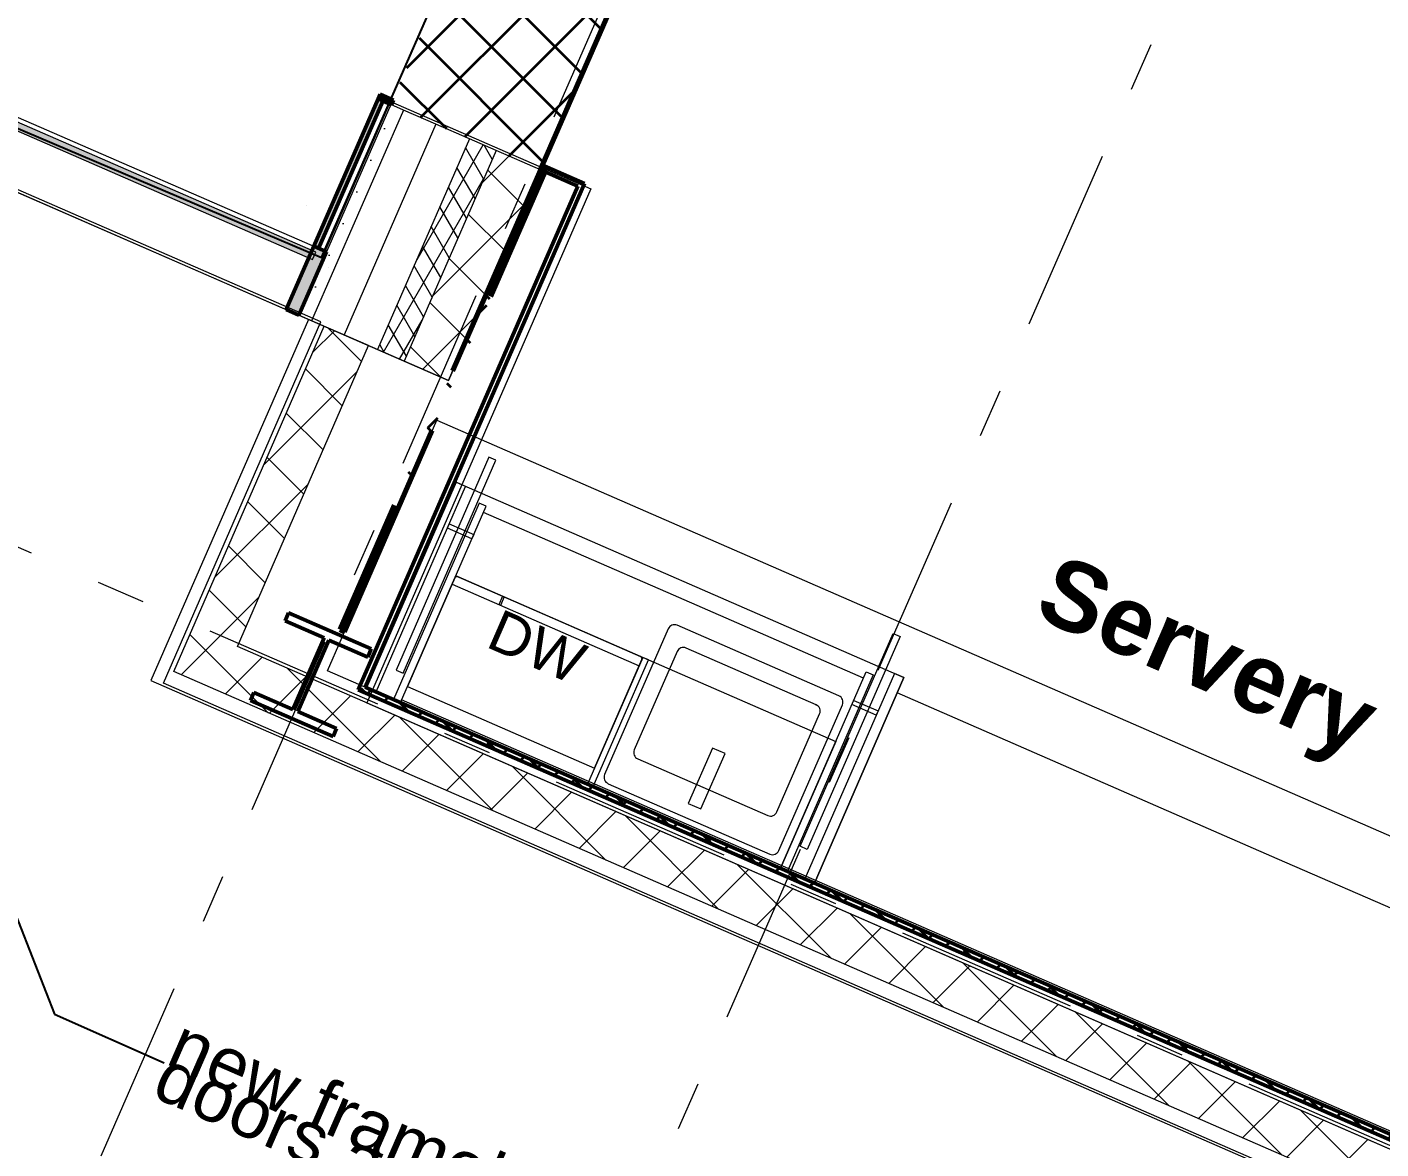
# Model space of a CAD drawing. Header units: millimetres. Extents: x -99530 to 1067232, y -97212 to 137997.
# Drawn here: x 990945 to 994864, y 5543 to 8789 of the extents above; entities that cross this region are included whole.
import ezdxf
from ezdxf.enums import TextEntityAlignment as Align

# ---------------------------------------------------------------- set-up
doc = ezdxf.new("R2010")
doc.units = ezdxf.units.MM
doc.header["$MEASUREMENT"] = 0
doc.linetypes.add('Double Dashed', pattern=[1093.611073, 529.166651, -211.666656, 141.111112, -211.666656])
doc.linetypes.add('Long Dashed', pattern=[1058.333302, 634.99999, -423.333311])
for name, color, linetype in [('A-05-M_Gross_Int_Circulation', 7, 'Continuous'), ('A-15-M_Column_Int', 7, 'Continuous'), ('A-15-MG_Structural_Grid', 7, 'Continuous'), ('A-20-M_Floor_Slab', 7, 'Continuous'), ('A-25-M_Curtain_Wall', 7, 'Continuous'), ('A-25-M_Wall_Ext', 7, 'Continuous'), ('A-25-M_Wall_Int', 7, 'Continuous'), ('A-35-M_FFE_Loose_SIEMENS P2', 7, 'Continuous'), ('Demolished_A-25-M_Wall_Int', 7, 'Continuous'), ('New_A-05-M_Gross_Int_Siemens', 7, 'Continuous'), ('New_A-20-M_Floor_Slab', 7, 'Continuous'), ('New_A-25-M_Wall_Int', 7, 'Continuous')]:
    doc.layers.add(name, color=color, linetype=linetype)
for name, color, linetype, lineweight, true_color in [('A-05-M_Gross_Int_Circulation_Pen_No__74', 7, 'Continuous', 20, 0x606060), ('A-15-M_Column_Int_Pen_No__28', 7, 'Continuous', 50, 0x2a2a2a), ('A-15-MG_Structural_Grid_Pen_No__163', 7, 'Continuous', 0, 0x750077), ('A-25-M_Curtain_Wall_Pen_No__144', 7, 'Continuous', 0, 0xc8c8c8), ('A-25-M_Curtain_Wall_Pen_No__165', 7, 'Continuous', 0, 0x006060), ('A-25-M_Curtain_Wall_Pen_No__27', 7, 'Continuous', 50, 0x2a2a2a), ('A-25-M_Wall_Ext_Pen_No__107', 7, 'Continuous', 15, 0xa6a6a6), ('A-25-M_Wall_Int_Pen_No__107', 7, 'Continuous', 15, 0xa6a6a6), ('A-25-M_Wall_Int_Pen_No__27', 7, 'Continuous', 50, 0x2a2a2a), ('New_A-05-M_Gross_Int_Siemens_Pen_No__74', 7, 'Continuous', 20, 0x606060), ('New_A-25-M_Wall_Int_Pen_No__27', 7, 'Continuous', 50, 0x2a2a2a)]:
    doc.layers.add(name, color=color, linetype=linetype, lineweight=lineweight, true_color=true_color)
for name, color, linetype, lineweight in [('A-20-M_Floor_Slab_Pen_No__89', 8, 'Continuous', 20), ('A-25-M_Curtain_Wall_Pen_No__1', 7, 'Continuous', 13), ('A-25-M_Wall_Ext_Pen_No__1', 7, 'Continuous', 13), ('A-25-M_Wall_Ext_Pen_No__4', 7, 'Continuous', 20), ('A-25-M_Wall_Ext_Pen_No__86', 8, 'Continuous', 20), ('A-25-M_Wall_Ext_Pen_No__89', 8, 'Continuous', 20), ('A-25-M_Wall_Int_Pen_No__1', 7, 'Continuous', 13), ('A-35-M_FFE_Loose_SIEMENS P2_Pen_No__19', 255, 'Continuous', 0), ('A-35-M_FFE_Loose_SIEMENS P2_Pen_No__4', 7, 'Continuous', 20), ('A-35-M_FFE_Loose_SIEMENS P2_Pen_No__89', 8, 'Continuous', 20), ('ArchiCAD Zone Stamps_Pen_No__6', 7, 'Continuous', 35), ('Demolished_A-25-M_Wall_Ext_Pen_No__175', 1, 'Continuous', 35), ('Demolished_A-25-M_Wall_Ext_Pen_No__177', 1, 'Continuous', 70), ('Demolished_A-25-M_Wall_Int_Pen_No__175', 1, 'Continuous', 35), ('Demolished_A-25-M_Wall_Int_Pen_No__177', 1, 'Continuous', 70), ('G-10-P_Topo_Building_Pen_No__194', 7, 'Continuous', 25), ('G-10-P_Topo_Misc_Pen_No__1', 7, 'Continuous', 13), ('New_A-20-M_Floor_Slab_Pen_No__89', 8, 'Continuous', 20), ('New_A-25-M_Wall_Int_Pen_No__155', 5, 'Continuous', 35), ('New_A-95-P_Text_1_50_GA_Pen_No__1', 7, 'Continuous', 13), ('New_A-95-P_Text_1_50_GA_Pen_No__85', 8, 'Continuous', 20), ('New_ArchiCAD Zone Stamps_Pen_No__6', 7, 'Continuous', 35)]:
    doc.layers.add(name, color=color, linetype=linetype, lineweight=lineweight)
doc.styles.add('GENERATED_STYLE_1', font='')
doc.styles.add('GENERATED_STYLE_2', font='')
doc.styles.add('GENERATED_STYLE_3', font='')
doc.styles.add('GENERATED_STYLE_4', font='')
doc.styles.get('GENERATED_STYLE_1').set_extended_font_data('Arial', bold=True)
doc.styles.get('GENERATED_STYLE_2').set_extended_font_data('Swis721 BT', bold=True)
doc.styles.get('GENERATED_STYLE_3').set_extended_font_data('Arial')
doc.styles.get('GENERATED_STYLE_4').set_extended_font_data('Swis721 BT')
doc.dimstyles.new('GENERATED_STYLE__4', dxfattribs={"dimtxt": 0.18, "dimasz": 273.6, "dimexe": 0.18, "dimexo": 0.0625, "dimgap": 0.09, "dimtad": 0, "dimtih": 1, "dimtoh": 1, "dimdec": 4, "dimzin": 0, "dimdsep": 46, "dimcen": 0.09, "dimadec": 0, "dimazin": 0, "dimtfac": 1, "dimtdec": 4, "dimtmove": 0, "dimatfit": 3, "dimldrblk": 'ARROWHEAD_5', "dimfxl": 1, "dimtolj": 1, "dimtzin": 0, "dimarcsym": 0})
pattern_1 = [(103.994, (976938, 0), (-1137.956, 451.32), [0, -965.2, 0, -1079.5, 0, -1031.875]), (73.994, (976938, 0), (-1195.13, 1745.31), [0, -520.7, 0, -869.95, 0, -333.375]), (33.994, (976626.5, -716.2), (785.414, 1814.82), [0, -317.5, 0, -1143, 0, -1492.25]), (23.994, (976626.5, -716.2), (250.28, 1972.77), [0, -158.75, 0, -749.3, 0, -857.25])]
pattern_2 = [(45, (976938, 0), (-91.9239, 91.9239), []), (135, (976938, 0), (91.9239, 91.9239), [])]

# ---------------------------------------------------------------- blocks, each defined once
blk = doc.blocks.new('Siemens Lounge_INB 0201_50_3', base_point=(998963, 10315.2))
at = {"layer": 'New_A-05-M_Gross_Int_Siemens_Pen_No__74', "linetype": 'Continuous'}
for p, q in [((988038.4, 9780.8), (991808.5, 8140.5)), ((991808.5, 8140.5), (991997.3, 8573.6)), ((991997.3, 8573.6), (992576.7, 8321)), ((992576.7, 8321), (991928.3, 6833.8)), ((991928.3, 6833.8), (996015.7, 5051.4))]:
    blk.add_line(p, q, dxfattribs=at)
at = {"layer": 'New_ArchiCAD Zone Stamps_Pen_No__6'}
for tag, height, style, p in [('ROOM_NAME', 250, 'GENERATED_STYLE_1', (998165, 11859.6)), ('zoneNameLine2', 250, 'GENERATED_STYLE_1', (997976.6, 11427.5)), ('ROOM_NUMBER', 200, 'GENERATED_STYLE_3', (997788.1, 11006.8)), ('measuredAreaCode', 200, 'GENERATED_STYLE_3', (997631.1, 10646.7)), ('DUMMY_649', 200, 'GENERATED_STYLE_3', (997938.5, 10512.7)), ('DUMMY_650', 200, 'GENERATED_STYLE_3', (998567.7, 10238.3)), ('DUMMY_651', 133.3, 'GENERATED_STYLE_3', (998847, 10131.8))]:
    blk.add_attdef(tag, text='', height=height, rotation=336.4404, dxfattribs=dict(at, style=style)).set_placement(p, align=Align.TOP_LEFT)
blk = doc.blocks.new('Hub Circulation -Ground_INB 0250_52_3', base_point=(1002974.8, 161.4))
at = {"layer": 'A-05-M_Gross_Int_Circulation_Pen_No__74', "linetype": 'Continuous'}
for p, q in [((991795.7, 7936.1), (987912.3, 9629.5)), ((991340, 6891.1), (991795.7, 7936.1)), ((1026067, -8259.7), (991340, 6891.1))]:
    blk.add_line(p, q, dxfattribs=at)
at = {"layer": 'ArchiCAD Zone Stamps_Pen_No__6'}
for tag, height, style, p in [('ROOM_NAME', 250, 'GENERATED_STYLE_1', (1001601, 1956.9)), ('zoneNameLine2', 250, 'GENERATED_STYLE_1', (1001412.6, 1524.8)), ('ROOM_NUMBER', 200, 'GENERATED_STYLE_3', (1001224.1, 1104.1)), ('measuredAreaCode', 200, 'GENERATED_STYLE_3', (1001067.1, 743.9)), ('DUMMY_649', 200, 'GENERATED_STYLE_3', (1001374.5, 609.9)), ('DUMMY_650', 200, 'GENERATED_STYLE_3', (1002003.7, 335.5)), ('DUMMY_651', 133.3, 'GENERATED_STYLE_3', (1002283, 229))]:
    blk.add_attdef(tag, text='', height=height, rotation=336.4404, dxfattribs=dict(at, style=style)).set_placement(p, align=Align.TOP_LEFT)
blk = doc.blocks.new('Slab_5_3', base_point=(977314.7, -362.2))
at = {"layer": 'A-20-M_Floor_Slab_Pen_No__89', "linetype": 'Continuous', "flags": 128}
blk.add_lwpolyline([(977314.7, -362.2), (984728.9, 6537.3), (984643.8, 6629.2), (987876.2, 9637.2), (992165.2, 7766.9), (996287.1, 17219.8), (1030611.3, 2252.7), (1030904.7, 2124.8), (1026692.8, -7534.4), (1026399.5, -7406.5), (1021328.1, -19036.6), (980552.3, -1256.3), (980362.6, -1691.3)], close=True, dxfattribs=at)
blk = doc.blocks.new('Slab_6_3', base_point=(994534.3, 15792.7))
at = {"layer": 'New_A-20-M_Floor_Slab_Pen_No__89', "linetype": 'Continuous', "flags": 128}
blk.add_lwpolyline([(994534.3, 15792.7), (995304.1, 14965.5), (992165, 7766.6), (987849.8, 9648.3)], close=True, dxfattribs=at)
blk = doc.blocks.new('Slab_17_3', base_point=(991955.6, 6865.8))
at = {"layer": 'A-35-M_FFE_Loose_SIEMENS P2_Pen_No__89', "linetype": 'Continuous', "flags": 128}
blk.add_lwpolyline([(991955.6, 6865.8), (992214.8, 7460.2), (992187.3, 7472.1), (991928.1, 6877.8)], close=True, dxfattribs=at)
blk = doc.blocks.new('Slab_18_3', base_point=(993224.2, 6312.6))
at = {"layer": 'A-35-M_FFE_Loose_SIEMENS P2_Pen_No__89', "linetype": 'Continuous', "flags": 128}
blk.add_lwpolyline([(993224.2, 6312.6), (993483.4, 6907), (993455.9, 6919), (993196.7, 6324.6)], close=True, dxfattribs=at)
blk = doc.blocks.new('Slab_19_3', base_point=(992026.2, 6835))
at = {"layer": 'A-35-M_FFE_Loose_SIEMENS P2_Pen_No__89', "linetype": 'Continuous', "flags": 128}
blk.add_lwpolyline([(992026.2, 6835), (992274, 7403.3), (992253.8, 7412.1), (992006, 6843.8)], close=True, dxfattribs=at)
blk = doc.blocks.new('Slab_20_3', base_point=(993126.1, 6355.3))
at = {"layer": 'A-35-M_FFE_Loose_SIEMENS P2_Pen_No__89', "linetype": 'Continuous', "flags": 128}
blk.add_lwpolyline([(993126.1, 6355.3), (993374, 6923.7), (993394.1, 6914.9), (993146.3, 6346.5)], close=True, dxfattribs=at)
blk = doc.blocks.new('Slab_21_3', base_point=(992282.2, 7544.8))
at = {"layer": 'A-35-M_FFE_Loose_SIEMENS P2_Pen_No__89', "linetype": 'Continuous', "flags": 128}
blk.add_lwpolyline([(992282.2, 7544.8), (992013.6, 6928.8), (992033.8, 6920), (992302.4, 7536)], close=True, dxfattribs=at)
blk = doc.blocks.new('Slab_22_3', base_point=(993472, 7026))
at = {"layer": 'A-35-M_FFE_Loose_SIEMENS P2_Pen_No__89', "linetype": 'Continuous', "flags": 128}
blk.add_lwpolyline([(993472, 7026), (993203.4, 6410), (993183.3, 6418.8), (993451.9, 7034.8)], close=True, dxfattribs=at)
blk = doc.blocks.new('Slab_23_3', base_point=(992187.3, 7472.1))
at = {"layer": 'A-35-M_FFE_Loose_SIEMENS P2_Pen_No__89', "linetype": 'Continuous', "flags": 128}
blk.add_lwpolyline([(992187.3, 7472.1), (993483.4, 6907), (993224.2, 6312.6), (991928.1, 6877.8)], close=True, dxfattribs=at)
blk = doc.blocks.new('Slab_24_3', base_point=(992583.9, 6591.8))
at = {"layer": 'A-35-M_FFE_Loose_SIEMENS P2_Pen_No__89', "linetype": 'Continuous', "flags": 128}
blk.add_lwpolyline([(992583.9, 6591.8), (992743.8, 6958.4), (992727.3, 6965.6), (992567.4, 6598.9)], close=True, dxfattribs=at)
blk = doc.blocks.new('Slab_25_3', base_point=(992743.8, 6958.4))
at = {"layer": 'A-35-M_FFE_Loose_SIEMENS P2_Pen_No__89', "linetype": 'Continuous', "flags": 128}
blk.add_lwpolyline([(992743.8, 6958.4), (993286, 6722), (993126.1, 6355.3), (992583.9, 6591.8)], close=True, dxfattribs=at)
blk = doc.blocks.new('Slab_26_3', base_point=(992186, 7201.6))
at = {"layer": 'A-35-M_FFE_Loose_SIEMENS P2_Pen_No__89', "linetype": 'Continuous', "flags": 128}
blk.add_lwpolyline([(992186, 7201.6), (993286, 6722), (993126.1, 6355.3), (992026.2, 6835)], close=True, dxfattribs=at)
blk = doc.blocks.new('Slab_27_3', base_point=(992186, 7201.6))
at = {"layer": 'A-35-M_FFE_Loose_SIEMENS P2_Pen_No__89', "linetype": 'Continuous', "flags": 128}
blk.add_lwpolyline([(992186, 7201.6), (993286, 6722), (993126.1, 6355.3), (992026.2, 6835)], close=True, dxfattribs=at)
blk = doc.blocks.new('Slab_28_3', base_point=(992187.3, 7472.1))
at = {"layer": 'A-35-M_FFE_Loose_SIEMENS P2_Pen_No__89', "linetype": 'Continuous', "flags": 128}
blk.add_lwpolyline([(992187.3, 7472.1), (993483.4, 6907), (993224.2, 6312.6), (991928.1, 6877.8)], close=True, dxfattribs=at)
blk = doc.blocks.new('Slab_29_3', base_point=(993338, 6841.2))
at = {"layer": 'A-35-M_FFE_Loose_SIEMENS P2_Pen_No__89', "linetype": 'Continuous', "flags": 128}
blk.add_lwpolyline([(993338, 6841.2), (993408.6, 6810.4), (993403.2, 6798.1), (993332.6, 6828.8)], close=True, dxfattribs=at)
blk = doc.blocks.new('Slab_30_3', base_point=(992167.4, 7351.6))
at = {"layer": 'A-35-M_FFE_Loose_SIEMENS P2_Pen_No__89', "linetype": 'Continuous', "flags": 128}
blk.add_lwpolyline([(992167.4, 7351.6), (992238, 7320.8), (992232.6, 7308.5), (992162, 7339.2)], close=True, dxfattribs=at)
blk = doc.blocks.new('Slab_31_3', base_point=(992026.2, 6835))
at = {"layer": 'A-35-M_FFE_Loose_SIEMENS P2_Pen_No__89', "linetype": 'Continuous', "flags": 128}
blk.add_lwpolyline([(992026.2, 6835), (995974.1, 5113.4), (995977.3, 5120.7), (992029.4, 6842.3)], close=True, dxfattribs=at)
blk = doc.blocks.new('Slab_32_3', base_point=(991815.2, 6926.9))
at = {"layer": 'A-25-M_Wall_Ext_Pen_No__89', "linetype": 'Continuous', "flags": 128}
blk.add_lwpolyline([(991815.2, 6926.9), (992131.4, 7652), (996290.3, 5838.5), (995974.1, 5113.4)], close=True, dxfattribs=at)
blk = doc.blocks.new('Curtain Wall_9_3', base_point=(976938, 0))
at = {"layer": 'A-25-M_Curtain_Wall_Pen_No__144', "linetype": 'Continuous'}
blk.add_hatch(color=256, dxfattribs=at).paths.add_polyline_path([(991775.3, 8155), (991695.4, 7971.7), (991732.1, 7955.7), (991812, 8139.1)])
at = {"layer": 'A-25-M_Curtain_Wall_Pen_No__165', "linetype": 'Continuous', "lineweight": 0, "true_color": 0x001818}
blk.add_hatch(color=168, dxfattribs=at).paths.add_polyline_path([(991780.7, 8138.5), (990878.2, 8532), (990868.6, 8510), (991771.1, 8116.5)])
at = {"layer": 'A-25-M_Curtain_Wall_Pen_No__1', "linetype": 'Continuous'}
for p, q in [((990868.6, 8510), (991771.1, 8116.5)), ((991780.7, 8138.5), (990878.2, 8532)), ((991771.1, 8116.5), (991780.7, 8138.5))]:
    blk.add_line(p, q, dxfattribs=at)
at = {"layer": 'A-25-M_Curtain_Wall_Pen_No__27', "linetype": 'Continuous'}
for p, q in [((991775.3, 8155), (991695.4, 7971.7)), ((991812, 8139.1), (991775.3, 8155)), ((991732.1, 7955.7), (991812, 8139.1)), ((991695.4, 7971.7), (991732.1, 7955.7))]:
    blk.add_line(p, q, dxfattribs=at)
blk = doc.blocks.new('Wall_82_3', base_point=(994764.2, 14909.4))
at = {"layer": 'A-25-M_Wall_Ext_Pen_No__107', "linetype": 'Continuous'}
h = blk.add_hatch(dxfattribs=at)
h.set_pattern_fill('Plaster_0003', color=256, style=0, pattern_type=2)
h.set_pattern_definition([(246.4404, (976938, 0), (-158.7676, 69.2305), [0, -100]), (246.4404, (976997.4, -80.45), (-158.7676, 69.2305), [0, -100])])
h.paths.add_polyline_path([(991997.9, 8565.3), (991732.1, 7955.7), (991768.7, 7939.7), (992034.5, 8549.3)])
h = blk.add_hatch(dxfattribs=at)
h.set_pattern_fill('613_01__ad_AR_SAND_0003', color=256, style=0, pattern_type=2)
h.set_pattern_definition(pattern_1)
h.paths.add_polyline_path([(991768.7, 7939.7), (991862.7, 7898.8), (992128.5, 8508.3), (992034.5, 8549.3)])
h = blk.add_hatch(dxfattribs=at)
h.set_pattern_fill('Batt_Insulation_0003', color=256, style=0, pattern_type=2)
h.set_pattern_definition([(60, (976938, 0), (-43.30127, 25), []), (120, (976938, 0), (43.30127, 25), [])])
h.paths.add_polyline_path([(992225.6, 8466), (991959.8, 7856.4), (992036.8, 7822.8), (992302.6, 8432.4)])
h = blk.add_hatch(dxfattribs=at)
h.set_pattern_fill('Concrete_Block_0003', color=256, style=0, pattern_type=2)
h.set_pattern_definition(pattern_2)
h.paths.add_polyline_path([(992302.6, 8432.4), (992036.8, 7822.8), (992165.2, 7766.9), (992431, 8376.4)])
at = {"layer": 'Demolished_A-25-M_Wall_Ext_Pen_No__175', "linetype": 'Continuous'}
h = blk.add_hatch(dxfattribs=at)
h.set_pattern_fill('Concrete_Block_0003', color=256, style=0, pattern_type=2)
h.set_pattern_definition(pattern_2)
h.paths.add_polyline_path([(991997.9, 8565.3), (992034.5, 8549.3), (992128.5, 8508.3), (992225.6, 8466), (992302.6, 8432.4), (992431, 8376.4), (992437, 8390.2), (994113.8, 12235.7), (993985.5, 12291.7), (993908.5, 12325.3), (993811.3, 12367.6), (993717.4, 12408.6), (993680.7, 12424.6)])
at = {"layer": 'A-25-M_Wall_Ext_Pen_No__1', "linetype": 'Continuous'}
for p, q in [((992034.5, 8549.3), (991768.7, 7939.7)), ((992034.5, 8549.3), (991997.9, 8565.3)), ((992128.5, 8508.3), (992034.5, 8549.3)), ((992128.5, 8508.3), (991862.7, 7898.8)), ((992225.6, 8466), (992128.5, 8508.3)), ((992225.6, 8466), (991959.8, 7856.4)), ((992302.6, 8432.4), (992225.6, 8466)), ((992302.6, 8432.4), (992036.8, 7822.8)), ((992431, 8376.4), (992302.6, 8432.4))]:
    blk.add_line(p, q, dxfattribs=at)
at = {"layer": 'A-25-M_Wall_Ext_Pen_No__1', "linetype": 'Continuous', "flags": 128}
for points in [[(991997.9, 8565.3), (991732.1, 7955.7)], [(992165.2, 7766.9), (992431, 8376.4)], [(991732.1, 7955.7), (992165.2, 7766.9)]]:
    blk.add_lwpolyline(points, dxfattribs=at)
at = {"layer": 'Demolished_A-25-M_Wall_Ext_Pen_No__177', "linetype": 'Long Dashed'}
for p, q in [((993680.7, 12424.6), (991997.9, 8565.3)), ((992437, 8390.2), (994113.8, 12235.7)), ((992431, 8376.4), (992437, 8390.2))]:
    blk.add_line(p, q, dxfattribs=at)
blk = doc.blocks.new('Wall_124_3', base_point=(991379.8, 7072.9))
at = {"layer": 'A-25-M_Wall_Int_Pen_No__107', "linetype": 'Continuous'}
h = blk.add_hatch(dxfattribs=at)
h.set_pattern_fill('Plaster_0003', color=256, style=0, pattern_type=2)
h.set_pattern_definition([(66.4404, (976938, 0), (-158.7676, 69.2305), [0, -100]), (66.4404, (976878.6, 80.45), (-158.7676, 69.2305), [0, -100])])
h.paths.add_polyline_path([(991369.7, 6924.6), (991805.4, 7923.8), (991759.6, 7943.7), (991303.9, 6898.8)])
h = blk.add_hatch(dxfattribs=at)
h.set_pattern_fill('Concrete_Block_0003', color=256, style=0, pattern_type=2)
h.set_pattern_definition(pattern_2)
h.paths.add_polyline_path([(991554, 6997), (991933.7, 7867.8), (991805.4, 7923.8), (991369.7, 6924.6)])
at = {"layer": 'A-25-M_Wall_Int_Pen_No__1', "linetype": 'Continuous'}
blk.add_line((991369.7, 6924.6), (991805.4, 7923.8), dxfattribs=at)
at = {"layer": 'A-25-M_Wall_Int_Pen_No__1', "linetype": 'Continuous', "flags": 128}
for points in [[(991759.6, 7943.7), (991303.9, 6898.8)], [(991933.7, 7867.8), (991759.6, 7943.7)], [(991554, 6997), (991933.7, 7867.8)]]:
    blk.add_lwpolyline(points, dxfattribs=at)
blk = doc.blocks.new('Wall_125_3', base_point=(991379.8, 7072.9))
at = {"layer": 'A-25-M_Wall_Int_Pen_No__107', "linetype": 'Continuous'}
h = blk.add_hatch(dxfattribs=at)
h.set_pattern_fill('Concrete_Block_0003', color=256, style=0, pattern_type=2)
h.set_pattern_definition(pattern_2)
h.paths.add_polyline_path([(991554, 6997), (991369.7, 6924.6), (995959.8, 4923.1), (996015.7, 5051.4)])
h = blk.add_hatch(dxfattribs=at)
h.set_pattern_fill('Plaster_0003', color=256, style=0, pattern_type=2)
h.set_pattern_definition([(156.44035, (976938, 0), (69.2307, 158.7675), [0, -100]), (156.44035, (976857.55, -59.4), (69.2307, 158.7675), [0, -100])])
h.paths.add_polyline_path([(991303.9, 6898.8), (995939.8, 4877.3), (995959.8, 4923.1), (991369.7, 6924.6)])
at = {"layer": 'A-25-M_Wall_Int_Pen_No__1', "linetype": 'Continuous'}
blk.add_line((995959.8, 4923.1), (991369.7, 6924.6), dxfattribs=at)
at = {"layer": 'A-25-M_Wall_Int_Pen_No__1', "linetype": 'Continuous', "flags": 128}
for points in [[(996015.7, 5051.4), (991554, 6997)], [(991303.9, 6898.8), (995939.8, 4877.3)]]:
    blk.add_lwpolyline(points, dxfattribs=at)
blk = doc.blocks.new('Wall_262_3', base_point=(992444.7, 8370.4))
at = {"layer": 'Demolished_A-25-M_Wall_Int_Pen_No__175', "linetype": 'Continuous'}
h = blk.add_hatch(dxfattribs=at)
h.set_pattern_fill('Concrete_Block_0003', color=256, style=0, pattern_type=2)
h.set_pattern_definition(pattern_2)
h.paths.add_polyline_path([(992431, 8376.4), (991850.7, 7045.8), (991864.5, 7039.8), (992444.7, 8370.4)])
at = {"layer": 'Demolished_A-25-M_Wall_Int_Pen_No__177', "linetype": 'Long Dashed', "flags": 128}
for points in [[(992431, 8376.4), (991850.7, 7045.8)], [(991864.5, 7039.8), (992444.7, 8370.4)], [(992444.7, 8370.4), (992431, 8376.4)], [(991850.7, 7045.8), (991864.5, 7039.8)]]:
    blk.add_lwpolyline(points, dxfattribs=at)
blk = doc.blocks.new('Wall_263_3', base_point=(992444.7, 8370.4))
at = {"layer": 'A-25-M_Wall_Int_Pen_No__107', "linetype": 'Continuous'}
blk.add_hatch(color=256, dxfattribs=at).paths.add_polyline_path([(992450.7, 8384.2), (992437, 8390.2), (992431, 8376.4), (992444.7, 8370.4)])
at = {"layer": 'A-25-M_Wall_Int_Pen_No__27', "linetype": 'Continuous', "flags": 128}
for points in [[(992450.7, 8384.2), (992437, 8390.2)], [(992431, 8376.4), (992444.7, 8370.4)], [(992450.7, 8384.2), (992444.7, 8370.4)]]:
    blk.add_lwpolyline(points, dxfattribs=at)
blk = doc.blocks.new('Wall_276_3', base_point=(992006.1, 8578))
at = {"layer": 'A-25-M_Wall_Int_Pen_No__107', "linetype": 'Continuous'}
blk.add_hatch(color=256, dxfattribs=at).paths.add_polyline_path([(992006.1, 8578), (991967.2, 8595), (991961.2, 8581.3), (992000.1, 8564.3)])
at = {"layer": 'A-25-M_Wall_Int_Pen_No__27', "linetype": 'Continuous', "flags": 128}
for points in [[(991967.2, 8595), (991961.2, 8581.3)], [(992006.1, 8578), (991967.2, 8595)], [(991961.2, 8581.3), (992000.1, 8564.3)], [(992000.1, 8564.3), (992006.1, 8578)]]:
    blk.add_lwpolyline(points, dxfattribs=at)
blk = doc.blocks.new('Wall_277_3', base_point=(991961.2, 8581.3))
at = {"layer": 'A-25-M_Wall_Int_Pen_No__107', "linetype": 'Continuous'}
blk.add_hatch(color=256, dxfattribs=at).paths.add_polyline_path([(991961.2, 8581.3), (991775.3, 8155), (991789.1, 8149.1), (991974.9, 8575.3)])
at = {"layer": 'A-25-M_Wall_Int_Pen_No__27', "linetype": 'Continuous', "flags": 128}
for points in [[(991961.2, 8581.3), (991775.3, 8155)], [(991789.1, 8149.1), (991974.9, 8575.3)], [(991974.9, 8575.3), (991961.2, 8581.3)], [(991775.3, 8155), (991789.1, 8149.1)]]:
    blk.add_lwpolyline(points, dxfattribs=at)
blk = doc.blocks.new('Wall_282_3', base_point=(991903.7, 6872.1))
at = {"layer": 'New_A-25-M_Wall_Int_Pen_No__155', "linetype": 'Continuous'}
h = blk.add_hatch(dxfattribs=at)
h.set_pattern_fill('Grid_5x5_Diagonal_0003', color=256, style=0, pattern_type=2)
h.set_pattern_definition([(45, (976938, 0), (-35.35534, 35.35534), []), (135, (976938, 0), (35.35534, 35.35534), [])])
h.paths.add_polyline_path([(991903.7, 6872.1), (1001342.3, 2756), (1001334.6, 2775.8), (991923.5, 6879.8)])
at = {"layer": 'New_A-25-M_Wall_Int_Pen_No__27', "linetype": 'Continuous', "flags": 128}
for points in [[(991903.7, 6872.1), (1001342.3, 2756)], [(1001334.6, 2775.8), (991923.5, 6879.8)]]:
    blk.add_lwpolyline(points, dxfattribs=at)
blk = doc.blocks.new('Wall_283_3', base_point=(991903.7, 6872.1))
at = {"layer": 'A-25-M_Wall_Int_Pen_No__107', "linetype": 'Continuous'}
h = blk.add_hatch(dxfattribs=at)
h.set_pattern_fill('613_01__ad_AR_SAND_0003', color=256, style=0, pattern_type=2)
h.set_pattern_definition(pattern_1)
h.paths.add_polyline_path([(991923.5, 6879.8), (992558.9, 8337), (992539.2, 8329.2), (991903.7, 6872.1)])
at = {"layer": 'A-25-M_Wall_Int_Pen_No__27', "linetype": 'Continuous', "flags": 128}
for points in [[(992539.2, 8329.2), (991903.7, 6872.1)], [(991923.5, 6879.8), (992558.9, 8337)]]:
    blk.add_lwpolyline(points, dxfattribs=at)
blk = doc.blocks.new('Wall_284_3', base_point=(992539.2, 8329.2))
at = {"layer": 'A-25-M_Wall_Int_Pen_No__107', "linetype": 'Continuous'}
h = blk.add_hatch(dxfattribs=at)
h.set_pattern_fill('613_01__ad_AR_SAND_0003', color=256, style=0, pattern_type=2)
h.set_pattern_definition(pattern_1)
h.paths.add_polyline_path([(992558.9, 8337), (992450.7, 8384.2), (992444.7, 8370.4), (992539.2, 8329.2)])
at = {"layer": 'A-25-M_Wall_Int_Pen_No__27', "linetype": 'Continuous', "flags": 128}
for points in [[(992450.7, 8384.2), (992444.7, 8370.4)], [(992444.7, 8370.4), (992539.2, 8329.2)], [(992558.9, 8337), (992450.7, 8384.2)]]:
    blk.add_lwpolyline(points, dxfattribs=at)
blk = doc.blocks.new('Universal Columns Column 19_2')
at = {"layer": 'A-15-M_Column_Int', "linetype": 'Continuous', "lineweight": 0, "true_color": 0xffffff}
h = blk.add_hatch(dxfattribs=at)
h.set_pattern_fill('613_01__a5_STUCCO_0001', style=0, pattern_type=2)
h.set_pattern_definition([(286.3, (0, 0), (-3213820, 11866500), [3000, -14992680]), (309.93, (992000, -2522800), (-1760680, 765780), [4670, -4288600]), (111.49, (-168200, -712500), (765800, 1760700), [7100, -2708200]), (111.49, (-238700, -1062700), (765800, 1760700), [7100, -2708200]), (111.49, (-566500, -1578300), (765800, 1760700), [7100, -2708200]), (111.49, (-655700, -1708100), (765800, 1760700), [7100, -2708200]), (111.494, (-465300, -1834400), (765800, 1760700), [7100, -2708200]), (111.494, (-104200, -1931700), (765800, 1760700), [7100, -2708200]), (111.494, (257800, -2002000), (765800, 1760700), [7100, -2708200]), (183.06, (-194600, -886000), (2526450, 994900), [11200, -4282100]), (183.06, (-349700, -1079650), (2526450, 994900), [11200, -4282100]), (183.06, (116350, -2076500), (2526450, 994900), [11200, -4282100]), (111.49, (-350400, -1231700), (765800, 1760700), [7100, -2708200]), (111.49, (-502900, -1720200), (765800, 1760700), [7100, -2708200]), (111.494, (-274000, -1895900), (765800, 1760700), [7100, -2708200]), (111.494, (322000, -2155100), (765800, 1760700), [7100, -2708200]), (48.06, (-367140, -1412600), (765780, 1760680), [10500, -6061050]), (48.06, (-236400, -1671930), (765780, 1760680), [10520, -6061050]), (48.06, (-93300, -549600), (765800, 1760700), [10500, -6061050]), (48.06, (189050, -378800), (765800, 1760700), [10500, -6061050]), (48.06, (50600, -207200), (765800, 1760700), [10500, -6061050]), (48.06, (563700, -450600), (765800, 1760700), [10500, -6061050]), (48.06, (904800, -517960), (765780, 1760680), [10500, -6061050]), (48.06, (1265960, -877540), (765780, 1760680), [10500, -6061050]), (48.06, (1482600, -916100), (765780, 1760680), [10520, -6061050]), (48.06, (1273060, -1199550), (765780, 1760680), [10520, -6061050]), (48.06, (1211900, -1491860), (765780, 1760680), [10520, -6061050]), (48.06, (943500, -1689000), (765780, 1760680), [10520, -6061050]), (48.06, (1016600, -1999200), (765780, 1760680), [10520, -6061050]), (48.06, (801000, -2133260), (765780, 1760680), [10520, -6061050]), (48.06, (807600, -2293060), (765780, 1760680), [10520, -6061050]), (48.06, (630500, -2291960), (765780, 1760680), [10520, -6061050]), (48.06, (151700, -1607900), (765780, 1760680), [10520, -6061050]), (48.06, (70000, -1177460), (765780, 1760680), [10500, -6061050]), (48.06, (631750, -935800), (765780, 1760680), [10500, -6061050]), (48.06, (986700, -1181300), (765780, 1760680), [10500, -6061050]), (48.06, (850600, -1436000), (765780, 1760680), [10520, -6061050]), (48.06, (409300, -1365550), (765780, 1760680), [10500, -6061050]), (48.06, (488700, -1638000), (765780, 1760680), [10520, -6061050]), (48.06, (565600, -1787900), (765780, 1760680), [10520, -6061050]), (48.06, (297900, -886800), (765780, 1760680), [10500, -6061050]), (48.06, (277700, -629950), (765800, 1760700), [10500, -6061050]), (111.494, (551400, -2107800), (765800, 1760700), [7100, -2708200]), (111.494, (998900, -2140500), (765800, 1760700), [7100, -2708200]), (111.49, (707000, -1598400), (765800, 1760700), [7100, -2708200]), (111.494, (1193500, -1658100), (765800, 1760700), [7100, -2708200]), (111.49, (691100, -1191600), (765800, 1760700), [7100, -2708200]), (111.49, (1263300, -1334100), (765800, 1760700), [7100, -2708200]), (111.49, (979600, -866500), (765800, 1760700), [7100, -2708200]), (111.49, (1307600, -730700), (765800, 1760700), [7100, -2708200]), (111.49, (640400, -526600), (765800, 1760700), [7100, -2708200]), (111.49, (694500, -717200), (765800, 1760700), [7100, -2708200]), (111.49, (314700, -283700), (765800, 1760700), [7100, -2708200]), (111.49, (167600, -528500), (765800, 1760700), [7100, -2708200]), (111.49, (12400, -430600), (765800, 1760700), [7100, -2708200]), (111.49, (67100, -748000), (765800, 1760700), [7100, -2708200]), (111.49, (344000, -1091200), (765800, 1760700), [7100, -2708200]), (111.49, (29600, -939300), (765800, 1760700), [7100, -2708200]), (111.49, (438400, -757700), (765800, 1760700), [7100, -2708200]), (111.49, (-42600, -1373600), (765800, 1760700), [7100, -2708200]), (169.023, (65740, -1702860), (-7808487, 1302433), [10530, -17691000]), (169.023, (1133700, -1883880), (-7808487, 1302433), [10530, -17691000]), (169.023, (1445740, -1224800), (-7808487, 1302433), [10530, -17691000]), (169.023, (1047320, -1405880), (-7808487, 1302433), [10530, -17691000]), (169.023, (180300, -1357830), (-7808487, 1302433), [10530, -17691000]), (169.023, (-432670, -1577200), (-7808487, 1302433), [10530, -17691000]), (169.023, (223600, -966600), (-7808487, 1302433), [10530, -17691000]), (169.023, (1136430, -1014340), (-7808487, 1302433), [10530, -17691000]), (169.023, (1524220, -1021000), (-7808487, 1302433), [10530, -17691000]), (169.023, (1135220, -608810), (-7808487, 1302433), [10530, -17691000]), (169.023, (893470, -721350), (-7808487, 1302433), [10530, -17691000]), (169.023, (840820, -1017380), (-7808487, 1302433), [10530, -17691000]), (169.023, (46180, -1841170), (-7808487, 1302433), [10530, -17691000]), (169.023, (407640, -1861700), (-7808487, 1302433), [10530, -17691000]), (169.023, (845750, -1951000), (-7808487, 1302433), [10530, -17691000]), (48.06, (1350950, -1429200), (765780, 1760680), [10520, -6061050]), (48.06, (1140700, -2005970), (765780, 1760680), [10520, -6061050]), (48.06, (978100, -2309850), (765780, 1760680), [10520, -6061050]), (48.06, (198750, -158600), (765800, 1760700), [10500, -6061050]), (48.06, (458460, -261400), (765800, 1760700), [10500, -6061050]), (48.06, (772750, -448730), (765780, 1760680), [10500, -6061050]), (48.06, (1481360, -686060), (765780, 1760680), [10520, -6061050]), (48.06, (1667650, -817700), (765780, 1760680), [10520, -6061050]), (48.06, (1651400, -901750), (765780, 1760680), [10520, -6061050])])
h.paths.add_polyline_path([(-130.65, -138.15), (130.65, -138.15), (130.65, -112.85), (7.65, -112.85), (7.65, 112.85), (130.65, 112.85), (130.65, 138.15), (-130.65, 138.15), (-130.65, 112.85), (-7.65, 112.85), (-7.65, -112.85), (-130.65, -112.85)])
at = {"layer": 'A-15-M_Column_Int_Pen_No__28', "linetype": 'Continuous'}
for p, q in [((130.65, 138.15), (-130.65, 138.15)), ((-130.65, 138.15), (-130.65, 112.85)), ((130.65, 112.85), (130.65, 138.15)), ((-130.65, 112.85), (-7.65, 112.85)), ((-7.65, 112.85), (-7.65, -112.85)), ((7.65, -112.85), (7.65, 112.85)), ((7.65, 112.85), (130.65, 112.85)), ((-7.65, -112.85), (-130.65, -112.85)), ((-130.65, -112.85), (-130.65, -138.15)), ((130.65, -112.85), (7.65, -112.85)), ((130.65, -138.15), (130.65, -112.85)), ((-130.65, -138.15), (130.65, -138.15))]:
    blk.add_line(p, q, dxfattribs=at)
blk = doc.blocks.new('Standard grid marker')
at = {"layer": 'A-15-MG_Structural_Grid_Pen_No__163', "linetype": 'Double Dashed'}
blk.add_line((1000, 0), (29726, 0), dxfattribs=at)
at = {"layer": 'A-15-MG_Structural_Grid_Pen_No__163', "style": 'GENERATED_STYLE_4'}
for tag, p in [('AC_MarkerText_1_0', (-500, 41.2)), ('AC_MarkerText_1_1', (31226, 41.2))]:
    blk.add_attdef(tag, text='', height=350, rotation=90, dxfattribs=at).set_placement(p, align=Align.MIDDLE_CENTER)
blk = doc.blocks.new('Cabinet Base Single Door 19')
at = {"layer": 'A-25-M_Wall_Ext_Pen_No__4', "linetype": 'Continuous'}
for p, q in [((0, 600), (600, 600)), ((25, 555), (25, 95)), ((555, 575), (45, 575)), ((575, 95), (575, 555)), ((320, 535), (280, 535)), ((280, 535), (280, 360)), ((320, 360), (320, 535)), ((505, 475), (95, 475)), ((75, 455), (75, 145)), ((525, 145), (525, 455)), ((280, 360), (320, 360)), ((95, 125), (505, 125)), ((45, 75), (555, 75)), ((0, 0), (600, 0))]:
    blk.add_line(p, q, dxfattribs=at)
for centre, start, end in [((45, 555), 90, 180), ((555, 555), 0, 90), ((95, 455), 90, 180), ((505, 455), 0, 90), ((95, 145), 180, 270), ((505, 145), 270, 0), ((45, 95), 180, 270), ((555, 95), 270, 0)]:
    blk.add_arc(centre, 20, start, end, dxfattribs=at)
blk.add_point((95, 125), dxfattribs=at)
blk = doc.blocks.new('Cabinet Base Dishwasher 19')
at = {"layer": 'A-25-M_Wall_Ext_Pen_No__4', "linetype": 'Continuous'}
for p, q in [((0, 600), (600, 600)), ((0, 0), (600, 0))]:
    blk.add_line(p, q, dxfattribs=at)
at = {"layer": 'A-25-M_Wall_Ext_Pen_No__86', "style": 'GENERATED_STYLE_3'}
blk.add_attdef('txt', text='', height=120, rotation=180, dxfattribs=at).set_placement((300, 306.9), align=Align.MIDDLE_CENTER)
blk = doc.blocks.new('Cabinet Base Single Door 19_2')
at = {"layer": 'A-25-M_Wall_Ext_Pen_No__4', "linetype": 'Continuous'}
for p, q in [((0, 600), (600, 600)), ((0, 0), (600, 0))]:
    blk.add_line(p, q, dxfattribs=at)
blk = doc.blocks.new('ARROWHEAD_5')
at = {"color": 0, "linetype": 'Continuous', "lineweight": 0}
blk.add_line((0, 0), (-1, 0), dxfattribs=at)
blk.add_solid([(-1, 0.2679), (0, 0), (-1, -0.2679), (-1, 0.2679)], dxfattribs=at)
blk = doc.blocks.new('Standard grid marker_3')
at = {"layer": 'A-15-MG_Structural_Grid_Pen_No__163', "linetype": 'Double Dashed'}
blk.add_line((1000, 0), (74254.8, 0), dxfattribs=at)
at = {"layer": 'A-15-MG_Structural_Grid_Pen_No__163', "style": 'GENERATED_STYLE_4'}
for tag, p in [('AC_MarkerText_1_0', (-500, 43.4)), ('AC_MarkerText_1_1', (75754.8, 43.4))]:
    blk.add_attdef(tag, text='', height=350, rotation=360, dxfattribs=at).set_placement(p, align=Align.MIDDLE_CENTER)
blk = doc.blocks.new('Microwave Oven 19')
at = {"layer": 'A-35-M_FFE_Loose_SIEMENS P2_Pen_No__19', "linetype": 'Continuous'}
for p, q in [((590.5, 350), (0, 350)), ((0, 350), (0, 6.4)), ((590.5, 6.4), (590.5, 350)), ((0, 6.4), (0.1, 5.3)), ((0.1, 5.3), (0.4, 4.2)), ((0.4, 4.2), (1, 3.2)), ((1, 3.2), (1.7, 2.3)), ((1.7, 2.3), (2.6, 1.5)), ((2.6, 1.5), (3.7, 0.9)), ((3.7, 0.9), (4.8, 0.4)), ((4.8, 0.4), (6.1, 0.1)), ((6.1, 0.1), (7.3, 0)), ((7.3, 0), (583.2, 0)), ((583.2, 0), (584.4, 0.1)), ((584.4, 0.1), (585.7, 0.4)), ((585.7, 0.4), (586.8, 0.9)), ((586.8, 0.9), (587.9, 1.5)), ((587.9, 1.5), (588.8, 2.3)), ((588.8, 2.3), (589.5, 3.2)), ((589.5, 3.2), (590.1, 4.2)), ((590.1, 4.2), (590.4, 5.3)), ((590.4, 5.3), (590.5, 6.4))]:
    blk.add_line(p, q, dxfattribs=at)
at = {"layer": 'A-35-M_FFE_Loose_SIEMENS P2_Pen_No__4', "linetype": 'Continuous'}
for p, q in [((0, 350), (0, 6.4)), ((590.5, 350), (0, 350)), ((590.5, 350), (590.5, 6.4)), ((590.5, 26.8), (0, 26.8)), ((0, 6.4), (0.2, 5)), ((0.2, 5), (0.7, 3.6)), ((0.7, 3.6), (1.6, 2.4)), ((1.6, 2.4), (2.8, 1.4)), ((2.8, 1.4), (4.2, 0.6)), ((4.2, 0.6), (5.7, 0.2)), ((5.7, 0.2), (7.3, 0)), ((437.6, 0), (437.6, 26.8)), ((442.5, 0), (442.5, 26.8)), ((584.8, 0.2), (583.2, 0)), ((586.4, 0.6), (584.8, 0.2)), ((587.7, 1.4), (586.4, 0.6)), ((588.9, 2.4), (587.7, 1.4)), ((589.8, 3.6), (588.9, 2.4)), ((590.3, 5), (589.8, 3.6)), ((590.5, 6.4), (590.3, 5)), ((437.6, 0), (7.3, 0)), ((583.2, 0), (442.5, 0))]:
    blk.add_line(p, q, dxfattribs=at)

msp = doc.modelspace()

# ---------------------------------------------------------------- linework, layer by layer
at = {"layer": 'G-10-P_Topo_Building_Pen_No__194', "linetype": 'Continuous'}
for p, q in [((991798, 8122.3), (994777, 14926)), ((987831.5, 9807.7), (991798, 8122.3)), ((991818.7, 8095), (991818.8, 8095))]:
    msp.add_line(p, q, dxfattribs=at)
at = {"layer": 'G-10-P_Topo_Misc_Pen_No__1', "linetype": 'Continuous'}
msp.add_line((991753.4, 8273.5), (991753.4, 8273.5), dxfattribs=at)

# ---------------------------------------------------------------- block references
at = {"layer": 'A-05-M_Gross_Int_Circulation', "linetype": 'Continuous'}
msp.add_blockref('Hub Circulation -Ground_INB 0250_52_3', (1002974.8, 161.4), dxfattribs=at)
at = {"layer": 'A-15-M_Column_Int', "linetype": 'Continuous', "zscale": 1000, "rotation": 156.4404149906851}
msp.add_blockref('Universal Columns Column 19_2', (991766.7, 6915.4), dxfattribs=at)
at = {"layer": 'A-15-MG_Structural_Grid', "color": 8, "linetype": 'Continuous', "lineweight": 15, "zscale": 1000}
for name, p, rotation in [('Standard grid marker', (997452.7, 19955.4), 246.440411583993), ('Standard grid marker', (998827.7, 19355.8), 246.440411583993), ('Standard grid marker_3', (980533.3, 11813.5), 336.440411583993)]:
    msp.add_blockref(name, p, dxfattribs=dict(at, rotation=rotation))
at = {"layer": 'A-20-M_Floor_Slab', "color": 8, "linetype": 'Continuous', "lineweight": 20}
msp.add_blockref('Slab_5_3', (977314.7, -362.2), dxfattribs=at)
at = {"layer": 'A-25-M_Curtain_Wall', "linetype": 'Continuous', "lineweight": 0}
msp.add_blockref('Curtain Wall_9_3', (976938, 0), dxfattribs=at)
at = {"layer": 'A-25-M_Wall_Ext', "color": 250, "lineweight": 50, "true_color": 0x2a2a2a}
msp.add_blockref('Wall_82_3', (994764.2, 14909.4), dxfattribs=at)
at = {"layer": 'A-25-M_Wall_Ext', "color": 8, "linetype": 'Continuous', "lineweight": 20}
msp.add_blockref('Slab_32_3', (991815.2, 6926.9), dxfattribs=at)
at = {"layer": 'A-25-M_Wall_Ext', "color": 251, "linetype": 'Continuous', "lineweight": 20, "true_color": 0x606060}
ref = msp.add_blockref('Cabinet Base Dishwasher 19', (992816, 7145.2), dxfattribs=dict(at, zscale=1000, rotation=156.4404115839956))
ref.add_attrib('txt', 'DW', dxfattribs={"layer": 'A-25-M_Wall_Ext_Pen_No__86', "color": 8, "height": 120, "rotation": 336.4404, "style": 'GENERATED_STYLE_3'}).set_placement((992421.1, 6996.9), align=Align.MIDDLE_CENTER)
at = {"layer": 'A-25-M_Wall_Ext', "color": 251, "linetype": 'Continuous', "lineweight": 20, "true_color": 0x606060, "zscale": 1000, "rotation": 156.4404115839956}
for name, p in [('Cabinet Base Single Door 19', (993366, 6905.3)), ('Cabinet Base Single Door 19_2', (994014, 6622.7)), ('Cabinet Base Single Door 19_2', (994564, 6382.9)), ('Cabinet Base Single Door 19_2', (995114, 6143.1))]:
    msp.add_blockref(name, p, dxfattribs=at)
at = {"layer": 'A-25-M_Wall_Int', "color": 250, "lineweight": 50, "true_color": 0x2a2a2a}
for name, p in [('Wall_276_3', (992006.1, 8578)), ('Wall_277_3', (991961.2, 8581.3)), ('Wall_263_3', (992444.7, 8370.4)), ('Wall_284_3', (992539.2, 8329.2)), ('Wall_283_3', (991903.7, 6872.1)), ('Wall_124_3', (991379.8, 7072.9)), ('Wall_125_3', (991379.8, 7072.9))]:
    msp.add_blockref(name, p, dxfattribs=at)
at = {"layer": 'A-35-M_FFE_Loose_SIEMENS P2', "color": 8, "linetype": 'Continuous', "lineweight": 20}
for name, p in [('Slab_21_3', (992282.2, 7544.8)), ('Slab_17_3', (991955.6, 6865.8)), ('Slab_23_3', (992187.3, 7472.1)), ('Slab_28_3', (992187.3, 7472.1)), ('Slab_19_3', (992026.2, 6835)), ('Slab_30_3', (992167.4, 7351.6)), ('Slab_26_3', (992186, 7201.6)), ('Slab_27_3', (992186, 7201.6)), ('Slab_22_3', (993472, 7026)), ('Slab_24_3', (992583.9, 6591.8)), ('Slab_25_3', (992743.8, 6958.4)), ('Slab_20_3', (993126.1, 6355.3)), ('Slab_18_3', (993224.2, 6312.6)), ('Slab_31_3', (992026.2, 6835)), ('Slab_29_3', (993338, 6841.2))]:
    msp.add_blockref(name, p, dxfattribs=at)
at = {"layer": 'A-35-M_FFE_Loose_SIEMENS P2', "color": 251, "linetype": 'Continuous', "lineweight": 20, "true_color": 0x606060, "zscale": 1000, "rotation": 156.4404115839915}
msp.add_blockref('Microwave Oven 19', (992727.3, 6965.6), dxfattribs=at)
at = {"layer": 'Demolished_A-25-M_Wall_Int', "color": 1, "lineweight": 70}
msp.add_blockref('Wall_262_3', (992444.7, 8370.4), dxfattribs=at)
at = {"layer": 'New_A-05-M_Gross_Int_Siemens', "linetype": 'Continuous'}
msp.add_blockref('Siemens Lounge_INB 0201_50_3', (998963, 10315.2), dxfattribs=at)
at = {"layer": 'New_A-20-M_Floor_Slab', "color": 8, "linetype": 'Continuous', "lineweight": 20}
msp.add_blockref('Slab_6_3', (994534.3, 15792.7), dxfattribs=at)
at = {"layer": 'New_A-25-M_Wall_Int', "color": 250, "lineweight": 50, "true_color": 0x2a2a2a}
msp.add_blockref('Wall_282_3', (991903.7, 6872.1), dxfattribs=at)

# ---------------------------------------------------------------- texts
at = {"layer": 'New_A-95-P_Text_1_50_GA_Pen_No__1', "linetype": 'Continuous', "insert": (994403.7, 7064.6), "char_height": 200, "attachment_point": 2, "rotation": 336.4404, "style": 'GENERATED_STYLE_2'}
msp.add_mtext('\\A1;{\\fSwis721 BT|b1|i0|c0|p34;\\C5;Servery}', dxfattribs=at)
at = {"layer": 'New_A-95-P_Text_1_50_GA_Pen_No__1', "linetype": 'Continuous', "insert": (991342.3, 5792.2), "char_height": 150, "width": 2434.477, "attachment_point": 4, "rotation": 336.4404, "line_spacing_factor": 0.410344, "style": 'GENERATED_STYLE_4'}
msp.add_mtext('\\A1;{\\fSwis721 BT|b0|i0|c0|p34;\\C5;new frameless sliding doors and side panels}', dxfattribs=at)

# ---------------------------------------------------------------- leaders
at = {"layer": 'New_A-95-P_Text_1_50_GA_Pen_No__85', "linetype": 'Continuous', "annotation_type": 0, "has_hookline": 1, "hookline_direction": 0, "text_width": 1978.6, "horizontal_direction": (0.916645, -0.399703, 0)}
msp.add_leader([(989929.7, 8722.5), (991025.1, 5933.1), (991342.2, 5792.2)], dimstyle='GENERATED_STYLE__4', dxfattribs=at)

doc.saveas('drawing.dxf')
